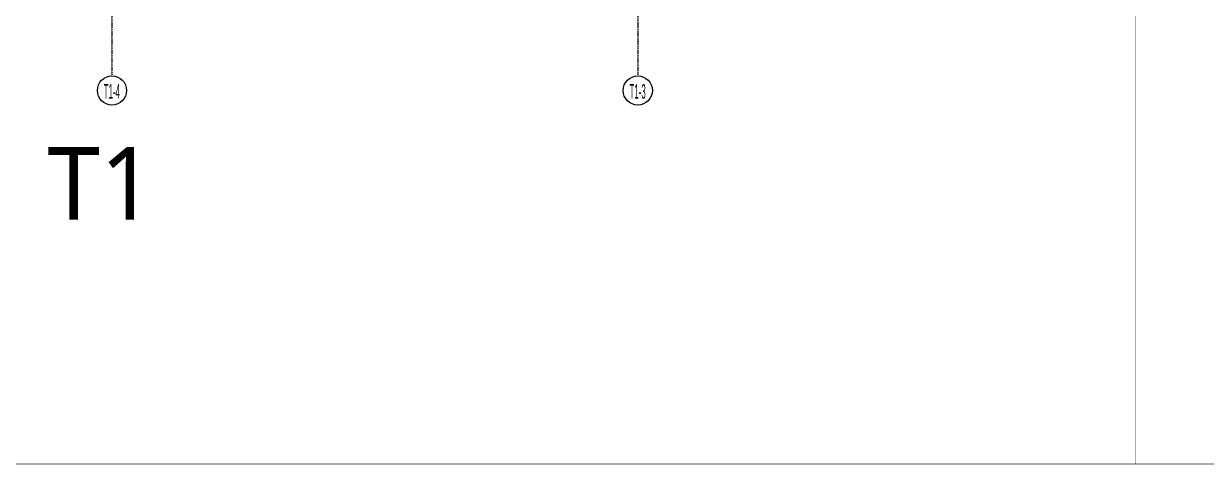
# Model space of a CAD drawing. Header units: millimetres. Extents: x 0 to 119933, y -45162 to 41221.
# Drawn here: x 34033 to 54277, y -45162 to -37610 of the extents above; entities that cross this region are included whole.
import ezdxf
from ezdxf.enums import TextEntityAlignment as Align

# ---------------------------------------------------------------- set-up
doc = ezdxf.new("R2010")
doc.units = ezdxf.units.MM
doc.linetypes.add('CENTER', pattern=[2, 1.25, -0.25, 0.25, -0.25])
doc.linetypes.add('DASHDOT', pattern=[1, 0.5, -0.25, 0, -0.25])
doc.layers.get('DEFPOINTS').update_dxf_attribs({"color": 166})
for name, color, linetype, lineweight in [('_EDO-ANNO-TEXT', 7, 'Continuous', 0), ('_EDO-AXES-GRID', 12, 'DASHDOT', 9), ('_EDO-SYMBOLS', 91, 'Continuous', 18)]:
    doc.layers.add(name, color=color, linetype=linetype, lineweight=lineweight)
doc.layers.add('AXIS_TEXT', color=4, linetype='Continuous')
doc.styles.add('Arial', font='arial.ttf')
doc.styles.add('COMPLEX', font='COMPLEX')
doc.styles.get("Standard").update_dxf_attribs({"font": 'arial.ttf'})

# ---------------------------------------------------------------- blocks, each defined once
blk = doc.blocks.new('_AXISO')
at = {"layer": '_EDO-SYMBOLS', "linetype": 'ByBlock'}
blk.add_circle((0, 0), 0.5, dxfattribs=at)
at = {"layer": '_EDO-ANNO-TEXT', "style": 'COMPLEX', "width": 1.041667}
blk.add_attdef('A', text='', height=0.56, dxfattribs=at).set_placement((-0.25, -0.28), (0.25, -0.28), align=Align.FIT)

msp = doc.modelspace()

# ---------------------------------------------------------------- linework, layer by layer
at = {"layer": '_EDO-AXES-GRID'}
for p, q in [((35545.41, -28957.96), (35545.41, -38505.06)), ((44545.41, -28957.96), (44545.41, -38505.06))]:
    msp.add_line(p, q, dxfattribs=at)
at = {"layer": 'DEFPOINTS', "color": 2, "linetype": 'CENTER', "ltscale": 100, "const_width": 10}
msp.add_lwpolyline([(25202.03, -2513.56), (119827.63, -2513.56, -0.41421356), (119927.63, -2613.56), (119927.63, -45057.12, -0.41421356), (119827.63, -45157.12), (25202.03, -45157.12, -0.41421356), (25102.03, -45057.12), (25102.03, -2613.56, -0.41421356)], format="xyb", close=True, dxfattribs=at)
msp.add_lwpolyline([(53065.07, -2513.56), (53065.07, -45157.12)], dxfattribs=at)

# ---------------------------------------------------------------- block references
at = {"layer": '_EDO-SYMBOLS'}
ref = msp.add_blockref('_AXISO', (35545.41, -38755.06), dxfattribs=dict(at, xscale=500, yscale=500, zscale=500))
ref.add_attrib('A', 'T1-4', dxfattribs={"layer": 'AXIS_TEXT', "color": 0, "linetype": 'ByBlock', "height": 250, "style": 'Arial', "width": 0.387001}).set_placement((35403.99, -38896.48), (35681.9, -38896.48), align=Align.FIT)
ref = msp.add_blockref('_AXISO', (44545.41, -38755.06), dxfattribs=dict(at, xscale=500, yscale=500, zscale=500))
ref.add_attrib('A', 'T1-3', dxfattribs={"layer": 'AXIS_TEXT', "color": 0, "linetype": 'ByBlock', "height": 250, "style": 'Arial', "width": 0.387001}).set_placement((44403.99, -38896.48), (44681.9, -38896.48), align=Align.FIT)

# ---------------------------------------------------------------- texts
at = {"insert": (34437.46, -39721.45), "char_height": 1250, "attachment_point": 1}
msp.add_mtext_dynamic_manual_height_columns('{\\fMicrosoft YaHei|b0|i0|c134|p34;T1}', width=14294.9874, gutter_width=6250, heights=[0], dxfattribs=at)

doc.saveas('drawing.dxf')
